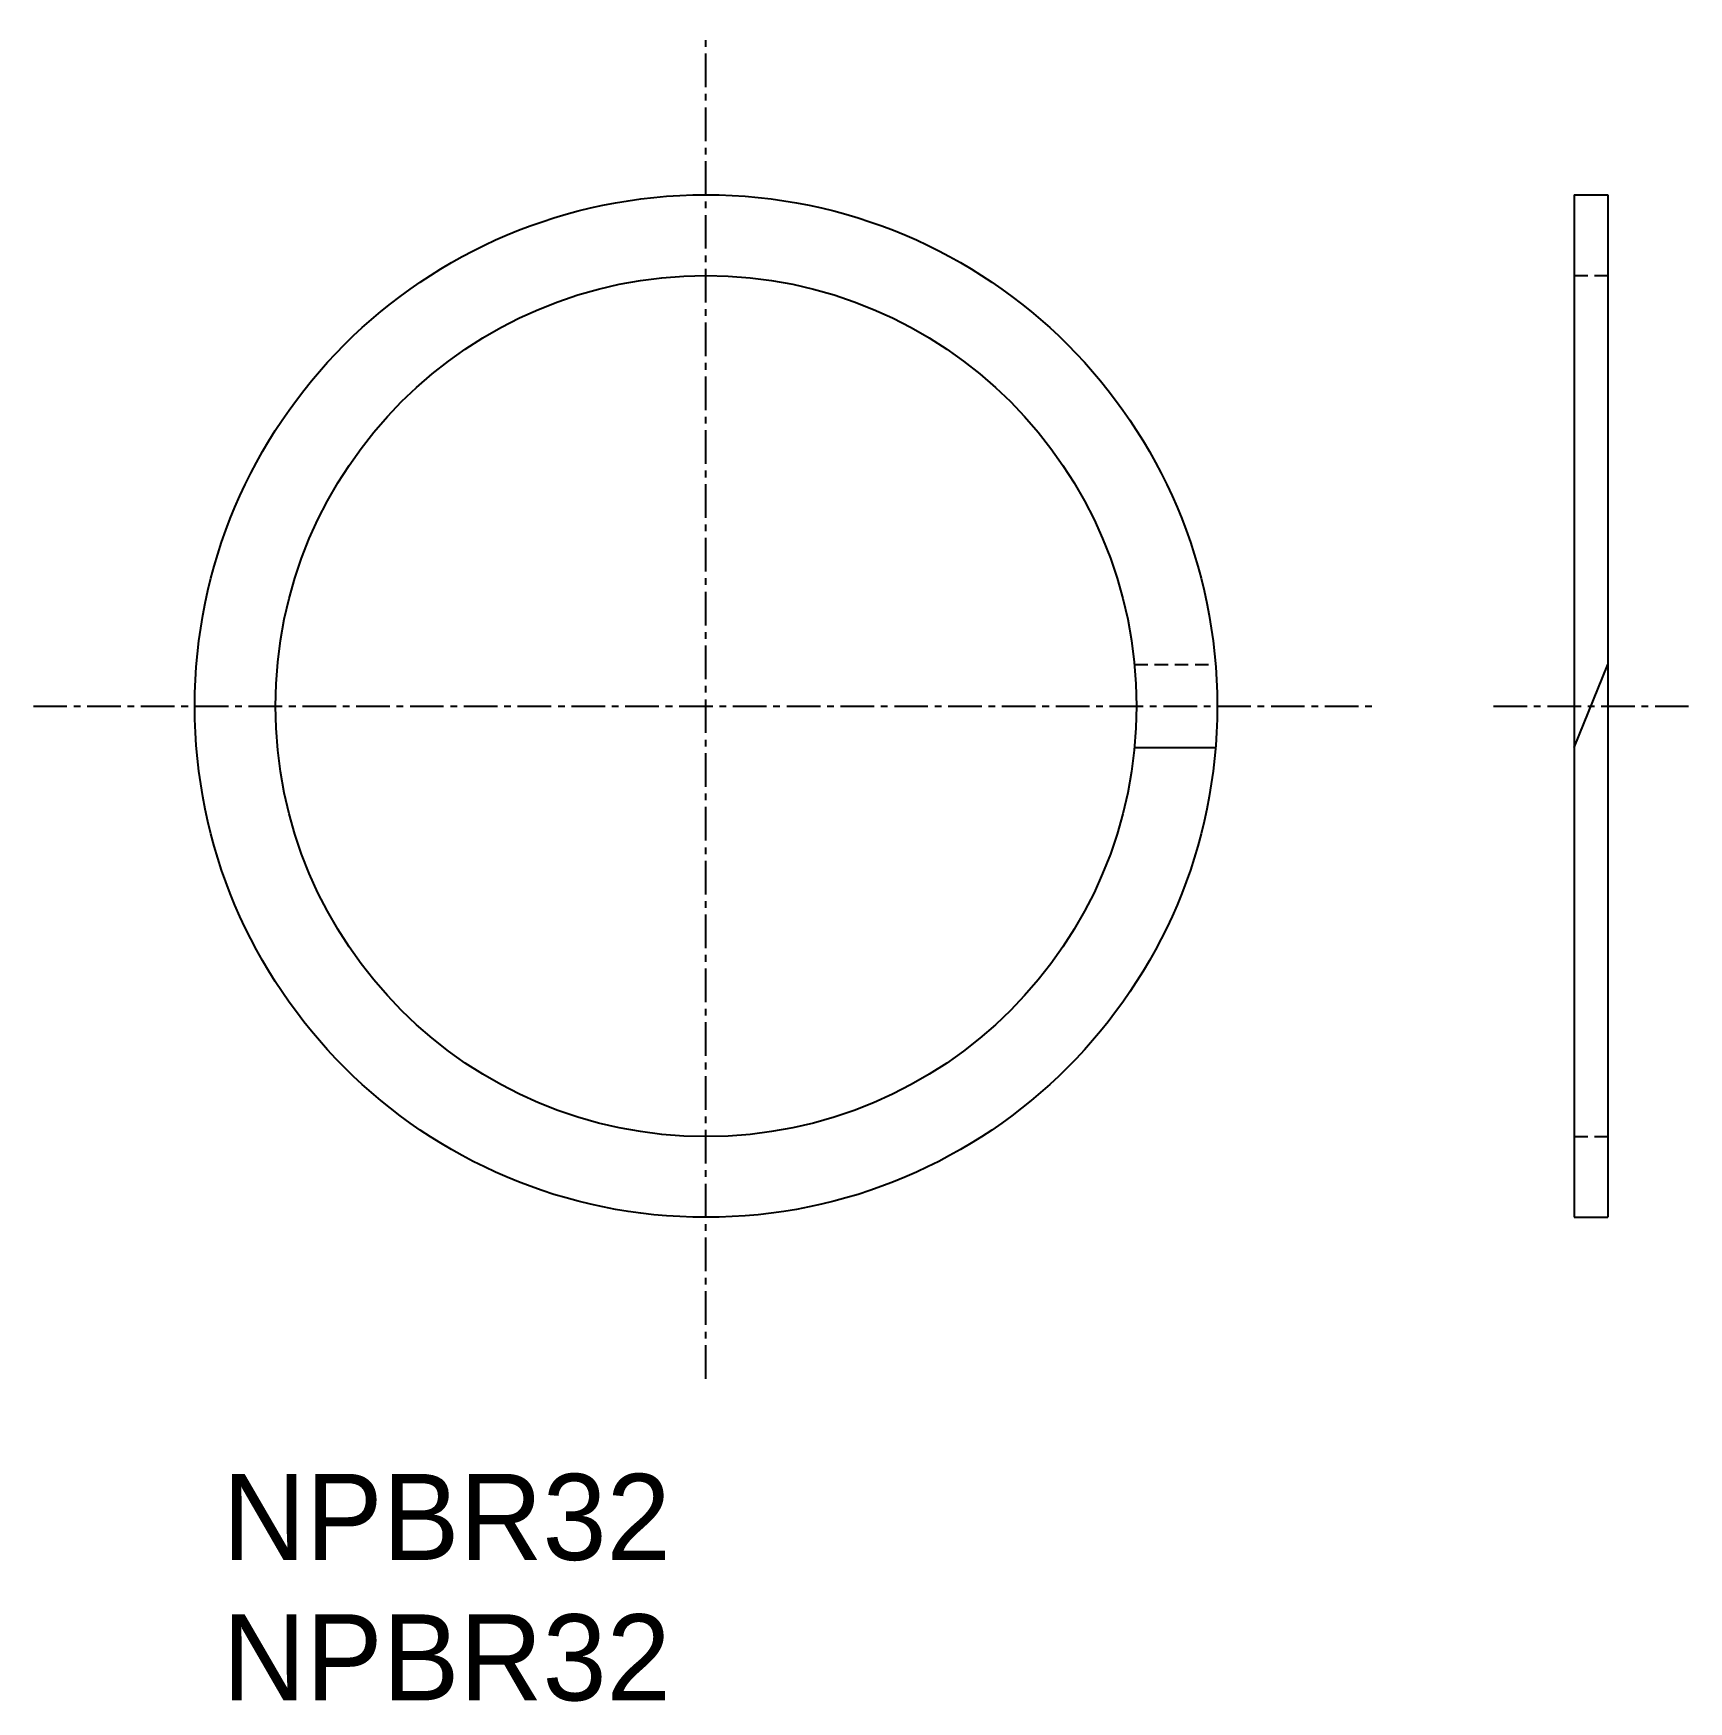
# Model space of a CAD drawing. Extents: x -330.7 to -269.2, y 64.9 to 126.9.
import ezdxf

# ---------------------------------------------------------------- set-up
doc = ezdxf.new("R2010")
doc.units = 0
doc.linetypes.add('CENTER', pattern=[2, 1.25, -0.25, 0.25, -0.25])
doc.linetypes.add('DASHED', pattern=[0.75, 0.5, -0.25])
doc.layers.get('0').update_dxf_attribs({"linetype": 'CONTINUOUS'})
doc.layers.add('CENTER', color=1, linetype='CENTER')

msp = doc.modelspace()

# ---------------------------------------------------------------- linework, layer by layer
at = {"color": 7, "linetype": 'CONTINUOUS'}
for p, q in [((-273.427, 120.945), (-273.427, 82.945)), ((-273.427, 120.945), (-272.177, 120.945)), ((-272.177, 120.945), (-272.177, 82.945)), ((-273.427, 100.401), (-272.177, 103.495)), ((-289.773, 100.401), (-286.761, 100.401)), ((-273.427, 82.945), (-272.177, 82.945))]:
    msp.add_line(p, q, dxfattribs=at)
at = {"color": 3, "linetype": 'DASHED'}
for p, q in [((-273.427, 117.945), (-272.177, 117.945)), ((-289.774, 103.495), (-286.762, 103.495)), ((-273.427, 85.945), (-272.177, 85.945))]:
    msp.add_line(p, q, dxfattribs=at)
at = {"color": 7, "linetype": 'CONTINUOUS'}
for radius in [19, 16]:
    msp.add_circle((-305.699, 101.945), radius, dxfattribs=at)
at = {"layer": 'CENTER', "color": 1, "linetype": 'CENTER'}
for p, q in [((-305.699, 76.945), (-305.699, 126.945)), ((-330.699, 101.945), (-280.699, 101.945)), ((-276.427, 101.945), (-269.177, 101.945))]:
    msp.add_line(p, q, dxfattribs=at)

# ---------------------------------------------------------------- texts
at = {"color": 7, "linetype": 'CONTINUOUS'}
for p in [(-323.662, 70.211), (-323.662, 64.992)]:
    msp.add_text('NPBR32', height=3.2, dxfattribs=at).set_placement(p)

doc.saveas('drawing.dxf')
